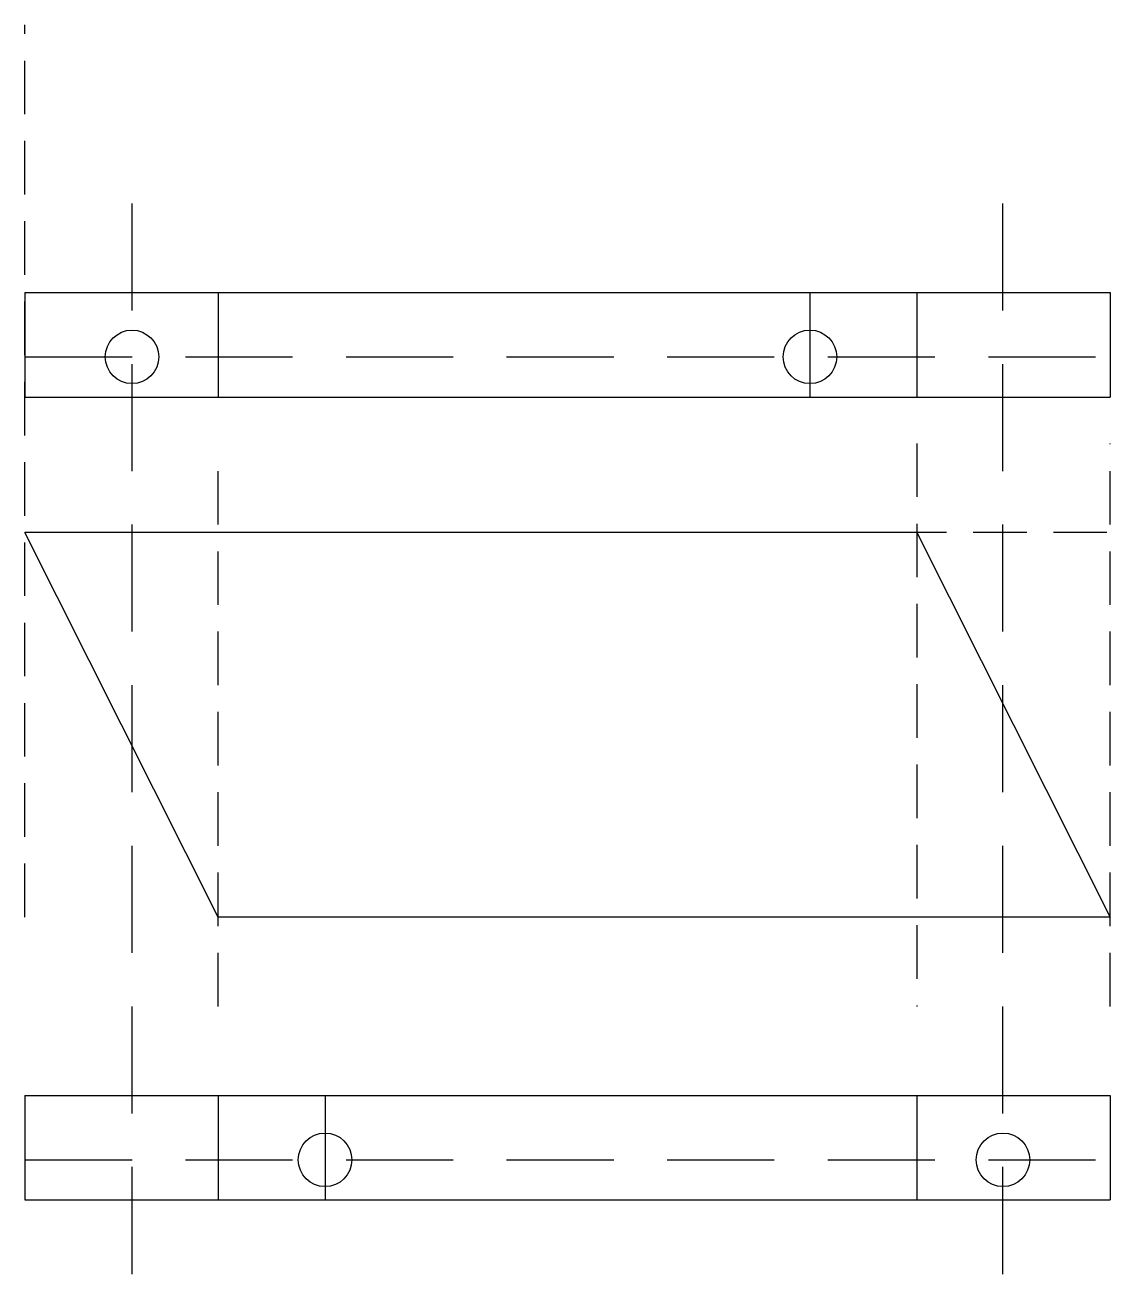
# Model space of a CAD drawing. Header units: millimetres. Extents: x 0 to 122, y -40 to 100.
import ezdxf

# ---------------------------------------------------------------- set-up
doc = ezdxf.new("R2010")
doc.units = ezdxf.units.MM
doc.linetypes.add('DASHED', pattern=[18, 12, -6])
doc.linetypes.add('DASHED2', pattern=[9, 6, -3])
for name, color, linetype, lineweight, true_color in [('X_SY_LM_construction', 1, 'DASHED2', 25, 0xff0000), ('X_SY_LM_ext', 178, 'Continuous', 25, 0x000000), ('X_SY_LM_vis', 178, 'Continuous', 25, 0x000000), ('X_SY_LM_vis_construction', 1, 'DASHED', 25, 0xff0000)]:
    doc.layers.add(name, color=color, linetype=linetype, lineweight=lineweight, true_color=true_color)

msp = doc.modelspace()

# ---------------------------------------------------------------- linework, layer by layer
at = {"layer": 'X_SY_LM_construction'}
for p, q in [((0, 0), (0, 100)), ((100, 53.1), (100, -10)), ((121.64, -10), (121.64, 53.1)), ((21.64, -10), (21.64, 50)), ((121.3, 43.1), (0, 43.1))]:
    msp.add_line(p, q, dxfattribs=at)
at = {"layer": 'X_SY_LM_ext'}
for p, q in [((0, 70), (121.64, 70)), ((0, 70), (0, 58.3)), ((100, 70), (100, 58.3)), ((121.64, 70), (121.64, 58.3)), ((0, 58.3), (121.64, 58.3)), ((21.64, 0), (0, 43.1)), ((100, 43.1), (0, 43.1)), ((100, 43.1), (121.64, 0)), ((121.64, 0), (21.64, 0)), ((0, -20), (121.64, -20)), ((0, -20), (0, -31.7)), ((21.64, -20), (21.64, -31.7)), ((121.64, -20), (121.64, -31.7)), ((0, -31.7), (121.64, -31.7))]:
    msp.add_line(p, q, dxfattribs=at)
at = {"layer": 'X_SY_LM_ext', "linetype": 'DASHED'}
for p, q in [((21.64, 70), (21.64, 58.3)), ((100, -20), (100, -31.7))]:
    msp.add_line(p, q, dxfattribs=at)
at = {"layer": 'X_SY_LM_vis'}
for centre in [(12, 62.8), (88, 62.8), (33.64, -27.2), (109.64, -27.2)]:
    msp.add_circle(centre, 3, dxfattribs=at)
at = {"layer": 'X_SY_LM_vis_construction'}
for p, q in [((109.64, -40), (109.64, 83.1)), ((12, -40), (12, 80)), ((88, 70), (88, 58.3)), ((0, 62.8), (121.64, 62.8)), ((33.64, -20), (33.64, -31.7)), ((0, -27.2), (121.64, -27.2))]:
    msp.add_line(p, q, dxfattribs=at)

doc.saveas('drawing.dxf')
